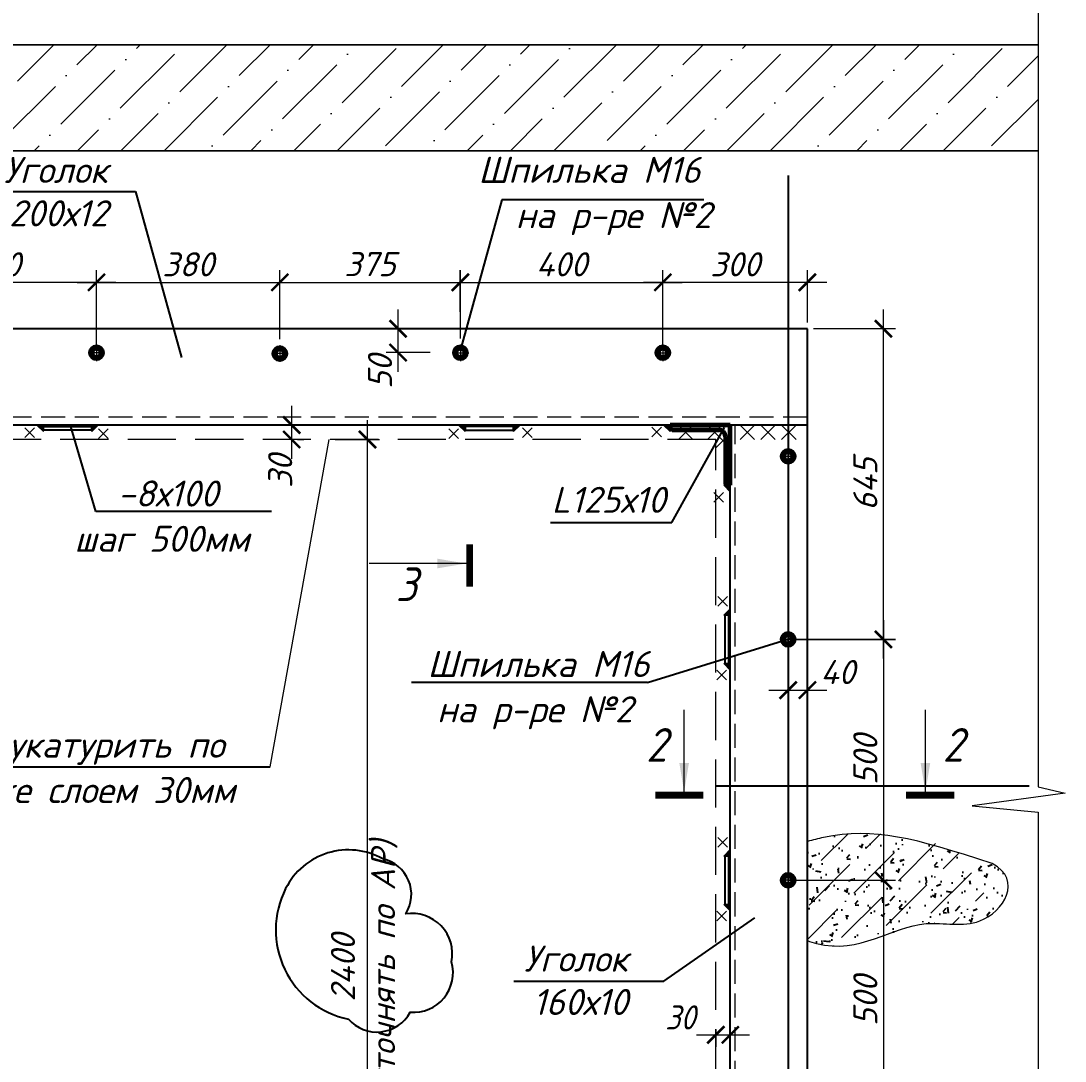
# Model space of a CAD drawing. Header units: millimetres. Extents: x 749182 to 2267578, y 70462 to 311449.
# Drawn here: x 2181195 to 2183362, y 171177 to 173337 of the extents above; entities that cross this region are included whole.
import ezdxf

# ---------------------------------------------------------------- set-up
doc = ezdxf.new("R2010")
doc.units = ezdxf.units.MM
doc.linetypes.add('ГОСТ 2.303 4', pattern=[7, 5, -2, 0])
doc.linetypes.add('осеваяX2', pattern=[4, 2.5, -0.5, 0.5, -0.5])
doc.layers.get('Defpoints').update_dxf_attribs({"color": 255})
for name, color, linetype, lineweight in [('1Стены', 252, 'Continuous', 25), ('монолит', 176, 'Continuous', 50), ('Оси', 165, 'осеваяX2', 13), ('Размер', 7, 'Continuous', 13), ('сварка', 156, 'Continuous', 9), ('штрих', 8, 'Continuous', 5), ('штриховка кирпич', 42, 'Continuous', 5)]:
    doc.layers.add(name, color=color, linetype=linetype, lineweight=lineweight)
doc.layers.add('CS_UNPLOTTED', color=254, linetype='Continuous', plot=False)
for name, color, linetype in [('металл', 124, 'Continuous'), ('Текст', 7, 'Continuous'), ('Штриховка', 252, 'Continuous')]:
    doc.layers.add(name, color=color, linetype=linetype)
doc.styles.add('GOST 2.304_new', font='isocpeur.ttf', dxfattribs={"width": 0.9, "oblique": 15})
doc.styles.add('М2', font='isocpeui.ttf')
doc.dimstyles.new('SPDS', dxfattribs={"dimscale": 25, "dimtxt": 2.5, "dimasz": 1.77, "dimexe": 1.25, "dimexo": 0.625, "dimtad": 1, "dimdec": 0, "dimrnd": 0.001, "dimtxsty": 'GOST 2.304_new', "dimblk": 'ARCHTICK', "dimcen": 2.5, "dimdle": 2, "dimclrt": 256, "dimazin": 2, "dimtfac": 0.75, "dimtdec": 0, "dimtmove": 1, "dimatfit": 3, "dimfxl": 0, "dimtolj": 1, "dimlwd": 9, "dimlwe": 9, "dimarcsym": 0})
doc.dimstyles.new('SPDS 1_20', dxfattribs={"dimscale": 20, "dimtxt": 2.5, "dimasz": 1.77, "dimexe": 1.25, "dimexo": 0.625, "dimtad": 1, "dimdec": 0, "dimrnd": 0.001, "dimtxsty": 'М2', "dimblk": 'ARCHTICK', "dimcen": 2.5, "dimdle": 2, "dimclrt": 256, "dimadec": 0, "dimazin": 2, "dimtfac": 0.75, "dimtdec": 0, "dimtmove": 1, "dimatfit": 3, "dimfxl": 0, "dimtolj": 1, "dimlwd": 9, "dimlwe": 9, "dimarcsym": 0})

# ---------------------------------------------------------------- blocks, each defined once
blk = doc.blocks.new('_ArchTick')
at = {"color": 0, "linetype": 'ByBlock', "const_width": 0.15}
blk.add_lwpolyline([(-0.5, -0.5), (0.5, 0.5)], dxfattribs=at)
blk = doc.blocks.new('*D1282')
at = {"layer": 'Defpoints', "color": 0, "lineweight": 20, "ltscale": 20, "transparency": 16777216}
for p in [(2182636.9, 171255.4), (2182666.9, 171255.4), (2182666.9, 171231.8)]:
    blk.add_point(p, dxfattribs=at)
at = {"layer": 'Размер', "color": 0, "lineweight": 9, "ltscale": 20, "transparency": 16777216}
for p, q in [((2182636.9, 171242.9), (2182636.9, 171206.8)), ((2182666.9, 171242.9), (2182666.9, 171206.8)), ((2182596.9, 171231.8), (2182706.9, 171231.8))]:
    blk.add_line(p, q, dxfattribs=at)
at = {"layer": 'Размер', "color": 0, "lineweight": 9, "ltscale": 20, "transparency": 16777216, "xscale": 35.4, "yscale": 35.4, "zscale": 35.4, "rotation": 180}
blk.add_blockref('_ArchTick', (2182636.9, 171231.8), dxfattribs=at)
at = {"layer": 'Размер', "color": 0, "lineweight": 9, "ltscale": 20, "transparency": 16777216, "xscale": 35.4, "yscale": 35.4, "zscale": 35.4}
blk.add_blockref('_ArchTick', (2182666.9, 171231.8), dxfattribs=at)
at = {"layer": 'Размер', "ltscale": 20, "transparency": 16777216, "insert": (2182563.1, 171268), "char_height": 50, "attachment_point": 5, "style": 'GOST 2.304_new'}
blk.add_mtext('\\A1;30', dxfattribs=at)
blk = doc.blocks.new('м16')
at = {"layer": 'металл', "lineweight": 30, "ltscale": 20}
for p, q in [((-11, 6.4), (0, 12.7)), ((-11, -6.4), (-11, 6.4)), ((0, 12.7), (11, 6.4)), ((11, 6.4), (11, -6.4)), ((0, -12.7), (-11, -6.4)), ((11, -6.4), (0, -12.7))]:
    blk.add_line(p, q, dxfattribs=at)
blk.add_circle((0, 0), 15, dxfattribs=at)
for radius, start, end in [(10.4, 0, 180), (10.4, 180, 0), (6.92, 0, 180), (6.92, 180, 0)]:
    blk.add_arc((0, 0), radius, start, end, dxfattribs=at)
at = {"layer": 'металл', "linetype": 'Continuous', "lineweight": 25, "ltscale": 20}
blk.add_arc((0, 0), 8, 255, 165, dxfattribs=at)
at = {"layer": 'Оси', "ltscale": 20}
for p, q in [((17, 0), (-17.3, 0)), ((0, 17.3), (0, -17.3))]:
    blk.add_line(p, q, dxfattribs=at)
blk = doc.blocks.new('свар')
at = {"layer": 'сварка', "color": 0, "linetype": 'Continuous', "ltscale": 10}
for p, q in [((10, 10), (-10, -10)), ((-10, 10), (10, -10))]:
    blk.add_line(p, q, dxfattribs=at)
blk = doc.blocks.new('*D1290')
at = {"color": 0, "lineweight": 9, "ltscale": 20, "transparency": 16777216}
for p, q in [((2182984.6, 172092.8), (2182984.6, 171512.8)), ((2182789.4, 172052.8), (2183009.6, 172052.8)), ((2182789.4, 171552.8), (2183009.6, 171552.8))]:
    blk.add_line(p, q, dxfattribs=at)
at = {"layer": 'Defpoints', "color": 0, "lineweight": 20, "ltscale": 20, "transparency": 16777216}
for p in [(2182776.9, 172052.8), (2182776.9, 171552.8), (2182984.6, 171552.8)]:
    blk.add_point(p, dxfattribs=at)
at = {"color": 0, "lineweight": 9, "ltscale": 20, "transparency": 16777216, "xscale": 35.4, "yscale": 35.4, "zscale": 35.4}
for p, rotation in [((2182984.6, 172052.8), 90), ((2182984.6, 171552.8), 270)]:
    blk.add_blockref('_ArchTick', p, dxfattribs=dict(at, rotation=rotation))
at = {"ltscale": 20, "transparency": 16777216, "insert": (2182947.1, 171802.8), "char_height": 50, "attachment_point": 5, "rotation": 90, "style": 'М2'}
blk.add_mtext('\\A1;500', dxfattribs=at)
blk = doc.blocks.new('*D1291')
at = {"color": 0, "lineweight": 9, "ltscale": 20, "transparency": 16777216}
for p, q in [((2182984.6, 171592.8), (2182984.6, 171012.8)), ((2182789.4, 171552.8), (2183009.6, 171552.8)), ((2182789.4, 171052.8), (2183009.6, 171052.8))]:
    blk.add_line(p, q, dxfattribs=at)
at = {"layer": 'Defpoints', "color": 0, "lineweight": 20, "ltscale": 20, "transparency": 16777216}
for p in [(2182776.9, 171552.8), (2182776.9, 171052.8), (2182984.6, 171052.8)]:
    blk.add_point(p, dxfattribs=at)
at = {"color": 0, "lineweight": 9, "ltscale": 20, "transparency": 16777216, "xscale": 35.4, "yscale": 35.4, "zscale": 35.4}
for p, rotation in [((2182984.6, 171552.8), 90), ((2182984.6, 171052.8), 270)]:
    blk.add_blockref('_ArchTick', p, dxfattribs=dict(at, rotation=rotation))
at = {"ltscale": 20, "transparency": 16777216, "insert": (2182947.1, 171302.8), "char_height": 50, "attachment_point": 5, "rotation": 90, "style": 'М2'}
blk.add_mtext('\\A1;500', dxfattribs=at)
blk = doc.blocks.new('*D1293')
at = {"layer": 'Defpoints', "color": 0, "lineweight": 20, "ltscale": 20, "transparency": 16777216}
for p in [(2182786.9, 172035.8), (2182826.9, 172038), (2182826.9, 171947.5)]:
    blk.add_point(p, dxfattribs=at)
at = {"layer": 'Размер', "color": 0, "lineweight": 9, "ltscale": 20, "transparency": 16777216}
for p, q in [((2182786.9, 172023.3), (2182786.9, 171922.5)), ((2182826.9, 172025.5), (2182826.9, 171922.5)), ((2182746.9, 171947.5), (2182866.9, 171947.5))]:
    blk.add_line(p, q, dxfattribs=at)
at = {"layer": 'Размер', "color": 0, "lineweight": 9, "ltscale": 20, "transparency": 16777216, "xscale": 35.4, "yscale": 35.4, "zscale": 35.4, "rotation": 180}
blk.add_blockref('_ArchTick', (2182786.9, 171947.5), dxfattribs=at)
at = {"layer": 'Размер', "color": 0, "lineweight": 9, "ltscale": 20, "transparency": 16777216, "xscale": 35.4, "yscale": 35.4, "zscale": 35.4}
blk.add_blockref('_ArchTick', (2182826.9, 171947.5), dxfattribs=at)
at = {"layer": 'Размер', "ltscale": 20, "transparency": 16777216, "insert": (2182889.8, 171985), "char_height": 50, "attachment_point": 5, "style": 'М2'}
blk.add_mtext('\\A1;40', dxfattribs=at)
blk = doc.blocks.new('*D1297')
at = {"color": 0, "lineweight": 9, "ltscale": 20, "transparency": 16777216}
for p, q in [((2182526.9, 172660.3), (2182526.9, 172818.9)), ((2182826.9, 172710.3), (2182826.9, 172818.9)), ((2182866.9, 172793.9), (2182486.9, 172793.9))]:
    blk.add_line(p, q, dxfattribs=at)
at = {"layer": 'Defpoints', "color": 0, "lineweight": 20, "ltscale": 20, "transparency": 16777216}
for p in [(2182526.9, 172793.9), (2182826.9, 172697.8), (2182526.9, 172647.8)]:
    blk.add_point(p, dxfattribs=at)
at = {"color": 0, "lineweight": 9, "ltscale": 20, "transparency": 16777216, "xscale": 35.4, "yscale": 35.4, "zscale": 35.4, "rotation": 180}
blk.add_blockref('_ArchTick', (2182526.9, 172793.9), dxfattribs=at)
at = {"color": 0, "lineweight": 9, "ltscale": 20, "transparency": 16777216, "xscale": 35.4, "yscale": 35.4, "zscale": 35.4}
blk.add_blockref('_ArchTick', (2182826.9, 172793.9), dxfattribs=at)
at = {"ltscale": 20, "transparency": 16777216, "insert": (2182676.9, 172831.4), "char_height": 50, "attachment_point": 5, "style": 'М2'}
blk.add_mtext('\\A1;300', dxfattribs=at)
blk = doc.blocks.new('*D1298')
at = {"color": 0, "lineweight": 9, "ltscale": 20, "transparency": 16777216}
for p, q in [((2182106.9, 172677.5), (2182106.9, 172818.9)), ((2182526.9, 172688.2), (2182526.9, 172818.9)), ((2182066.9, 172793.9), (2182566.9, 172793.9))]:
    blk.add_line(p, q, dxfattribs=at)
at = {"layer": 'Defpoints', "color": 0, "lineweight": 20, "ltscale": 20, "transparency": 16777216}
for p in [(2182526.9, 172793.9), (2182526.9, 172675.7), (2182106.9, 172665)]:
    blk.add_point(p, dxfattribs=at)
at = {"color": 0, "lineweight": 9, "ltscale": 20, "transparency": 16777216, "xscale": 35.4, "yscale": 35.4, "zscale": 35.4, "rotation": 180}
blk.add_blockref('_ArchTick', (2182106.9, 172793.9), dxfattribs=at)
at = {"color": 0, "lineweight": 9, "ltscale": 20, "transparency": 16777216, "xscale": 35.4, "yscale": 35.4, "zscale": 35.4}
blk.add_blockref('_ArchTick', (2182526.9, 172793.9), dxfattribs=at)
at = {"ltscale": 20, "transparency": 16777216, "insert": (2182316.9, 172831.4), "char_height": 50, "attachment_point": 5, "style": 'М2'}
blk.add_mtext('\\A1;400', dxfattribs=at)
blk = doc.blocks.new('*D1301')
at = {"color": 0, "lineweight": 9, "ltscale": 20, "transparency": 16777216}
for p, q in [((2182984.6, 172012.9), (2182984.6, 172737.8)), ((2182839.4, 172697.8), (2183009.6, 172697.8)), ((2182799.4, 172052.9), (2183009.6, 172052.9))]:
    blk.add_line(p, q, dxfattribs=at)
at = {"layer": 'Defpoints', "color": 0, "lineweight": 20, "ltscale": 20, "transparency": 16777216}
for p in [(2182826.9, 172697.8), (2182984.6, 172697.8), (2182786.9, 172052.9)]:
    blk.add_point(p, dxfattribs=at)
at = {"color": 0, "lineweight": 9, "ltscale": 20, "transparency": 16777216, "xscale": 35.4, "yscale": 35.4, "zscale": 35.4}
for p, rotation in [((2182984.6, 172697.8), 90), ((2182984.6, 172052.9), 270)]:
    blk.add_blockref('_ArchTick', p, dxfattribs=dict(at, rotation=rotation))
at = {"ltscale": 20, "transparency": 16777216, "insert": (2182947.1, 172375.3), "char_height": 50, "attachment_point": 5, "rotation": 90, "style": 'М2'}
blk.add_mtext('\\A1;645', dxfattribs=at)
blk = doc.blocks.new('*D1302')
at = {"color": 0, "lineweight": 9, "ltscale": 20, "transparency": 16777216}
for p, q in [((2180932, 172667.2), (2180932, 172818.9)), ((2181351.9, 172660.3), (2181351.9, 172818.9)), ((2181391.9, 172793.9), (2180892, 172793.9))]:
    blk.add_line(p, q, dxfattribs=at)
at = {"layer": 'Defpoints', "color": 0, "lineweight": 20, "ltscale": 20, "transparency": 16777216}
for p in [(2180932, 172793.9), (2180932, 172654.7), (2181351.9, 172647.8)]:
    blk.add_point(p, dxfattribs=at)
at = {"color": 0, "lineweight": 9, "ltscale": 20, "transparency": 16777216, "xscale": 35.4, "yscale": 35.4, "zscale": 35.4, "rotation": 180}
blk.add_blockref('_ArchTick', (2180932, 172793.9), dxfattribs=at)
at = {"color": 0, "lineweight": 9, "ltscale": 20, "transparency": 16777216, "xscale": 35.4, "yscale": 35.4, "zscale": 35.4}
blk.add_blockref('_ArchTick', (2181351.9, 172793.9), dxfattribs=at)
at = {"ltscale": 20, "transparency": 16777216, "insert": (2181141.9, 172831.4), "char_height": 50, "attachment_point": 5, "style": 'М2'}
blk.add_mtext('\\A1;400', dxfattribs=at)
blk = doc.blocks.new('*D1300')
at = {"layer": 'Defpoints', "color": 0, "lineweight": 20, "ltscale": 20, "transparency": 16777216}
for p in [(2181834.6, 172467.8), (2181914.2, 172467.8), (2181645.3, 170067.8)]:
    blk.add_point(p, dxfattribs=at)
at = {"layer": 'Размер', "color": 0, "lineweight": 9, "ltscale": 20, "transparency": 16777216}
for p, q in [((2181914.2, 170027.8), (2181914.2, 172507.8)), ((2181847.1, 172467.8), (2181939.2, 172467.8)), ((2181657.8, 170067.8), (2181939.2, 170067.8))]:
    blk.add_line(p, q, dxfattribs=at)
at = {"layer": 'Размер', "color": 0, "lineweight": 9, "ltscale": 20, "transparency": 16777216, "xscale": 35.4, "yscale": 35.4, "zscale": 35.4}
for p, rotation in [((2181914.2, 172467.8), 90), ((2181914.2, 170067.8), 270)]:
    blk.add_blockref('_ArchTick', p, dxfattribs=dict(at, rotation=rotation))
at = {"layer": 'Размер', "ltscale": 20, "transparency": 16777216, "insert": (2181911.8, 171371.4), "char_height": 50, "width": 670.583, "attachment_point": 5, "rotation": 90, "style": 'М2'}
blk.add_mtext('\\A1;{\\C6;2400\\C1; }\\P(уточнять по АР)', dxfattribs=at)
blk = doc.blocks.new('*D1310')
at = {"layer": 'Defpoints', "color": 0, "lineweight": 20, "ltscale": 100, "transparency": 16777216}
for p in [(2181732.3, 172793.9), (2181351.9, 172746.2), (2181732.3, 172663.4)]:
    blk.add_point(p, dxfattribs=at)
at = {"layer": 'Размер', "color": 0, "lineweight": 9, "ltscale": 100, "transparency": 16777216}
for p, q in [((2181351.9, 172758.7), (2181351.9, 172818.9)), ((2181732.3, 172675.9), (2181732.3, 172818.9)), ((2181311.9, 172793.9), (2181772.3, 172793.9))]:
    blk.add_line(p, q, dxfattribs=at)
at = {"layer": 'Размер', "color": 0, "lineweight": 9, "ltscale": 100, "transparency": 16777216, "xscale": 35.4, "yscale": 35.4, "zscale": 35.4, "rotation": 180}
blk.add_blockref('_ArchTick', (2181351.9, 172793.9), dxfattribs=at)
at = {"layer": 'Размер', "color": 0, "lineweight": 9, "ltscale": 100, "transparency": 16777216, "xscale": 35.4, "yscale": 35.4, "zscale": 35.4}
blk.add_blockref('_ArchTick', (2181732.3, 172793.9), dxfattribs=at)
at = {"layer": 'Размер', "ltscale": 100, "transparency": 16777216, "insert": (2181542.1, 172831.4), "char_height": 50, "attachment_point": 5, "style": 'М2'}
blk.add_mtext('\\A1;380', dxfattribs=at)
blk = doc.blocks.new('*D1311')
at = {"layer": 'Defpoints', "color": 0, "lineweight": 20, "ltscale": 100, "transparency": 16777216}
for p in [(2182106.7, 172793.9), (2182106.7, 172720.4), (2181732.3, 172663.4)]:
    blk.add_point(p, dxfattribs=at)
at = {"layer": 'Размер', "color": 0, "lineweight": 9, "ltscale": 100, "transparency": 16777216}
for p, q in [((2181732.3, 172675.9), (2181732.3, 172818.9)), ((2182106.7, 172732.9), (2182106.7, 172818.9)), ((2181692.3, 172793.9), (2182146.7, 172793.9))]:
    blk.add_line(p, q, dxfattribs=at)
at = {"layer": 'Размер', "color": 0, "lineweight": 9, "ltscale": 100, "transparency": 16777216, "xscale": 35.4, "yscale": 35.4, "zscale": 35.4, "rotation": 180}
blk.add_blockref('_ArchTick', (2181732.3, 172793.9), dxfattribs=at)
at = {"layer": 'Размер', "color": 0, "lineweight": 9, "ltscale": 100, "transparency": 16777216, "xscale": 35.4, "yscale": 35.4, "zscale": 35.4}
blk.add_blockref('_ArchTick', (2182106.7, 172793.9), dxfattribs=at)
at = {"layer": 'Размер', "ltscale": 100, "transparency": 16777216, "insert": (2181919.5, 172831.7), "char_height": 50, "attachment_point": 5, "style": 'М2'}
blk.add_mtext('\\A1;375', dxfattribs=at)
blk = doc.blocks.new('*D1344')
at = {"layer": 'Defpoints', "color": 0, "lineweight": 20, "ltscale": 100, "transparency": 16777216}
for p in [(2181756.7, 172497.8), (2181756.8, 172467.8), (2181756.8, 172467.8)]:
    blk.add_point(p, dxfattribs=at)
at = {"layer": 'Размер', "color": 0, "lineweight": 9, "ltscale": 100, "transparency": 16777216}
for p, q in [((2181756.8, 172537.8), (2181756.8, 172427.8)), ((2181769.2, 172497.8), (2181781.8, 172497.8)), ((2181769.3, 172467.8), (2181781.8, 172467.8))]:
    blk.add_line(p, q, dxfattribs=at)
at = {"layer": 'Размер', "color": 0, "lineweight": 9, "ltscale": 100, "transparency": 16777216, "xscale": 35.4, "yscale": 35.4, "zscale": 35.4}
for p, rotation in [((2181756.8, 172497.8), 90), ((2181756.8, 172467.8), 270)]:
    blk.add_blockref('_ArchTick', p, dxfattribs=dict(at, rotation=rotation))
at = {"layer": 'Размер', "ltscale": 100, "transparency": 16777216, "insert": (2181733.1, 172401.9), "char_height": 50, "attachment_point": 5, "rotation": 90, "style": 'М2'}
blk.add_mtext('\\A1;30', dxfattribs=at)
blk = doc.blocks.new('*D1150')
at = {"layer": 'Defpoints', "color": 0, "lineweight": 20, "ltscale": 100, "transparency": 16777216}
for p in [(2181977.7, 172697.8), (2182056.8, 172697.8), (2182056.8, 172648.1)]:
    blk.add_point(p, dxfattribs=at)
at = {"layer": 'Размер', "color": 0, "lineweight": 9, "ltscale": 100, "transparency": 16777216}
for p, q in [((2181977.7, 172608.1), (2181977.7, 172737.8)), ((2182044.3, 172697.8), (2181952.7, 172697.8)), ((2182044.3, 172648.1), (2181952.7, 172648.1))]:
    blk.add_line(p, q, dxfattribs=at)
at = {"layer": 'Размер', "color": 0, "lineweight": 9, "ltscale": 100, "transparency": 16777216, "xscale": 35.4, "yscale": 35.4, "zscale": 35.4}
for p, rotation in [((2181977.7, 172697.8), 90), ((2181977.7, 172648.1), 270)]:
    blk.add_blockref('_ArchTick', p, dxfattribs=dict(at, rotation=rotation))
at = {"layer": 'Размер', "ltscale": 100, "transparency": 16777216, "insert": (2181940.2, 172608.1), "char_height": 50, "attachment_point": 5, "rotation": 90, "style": 'М2'}
blk.add_mtext('\\A1;50', dxfattribs=at)

msp = doc.modelspace()

# ---------------------------------------------------------------- hatches: boundary and pattern name
at = {"layer": 'сварка', "linetype": 'Continuous', "ltscale": 5}
for points in [[(2181241.7821, 172497.7627), (2181228.1387, 172497.7627), (2181241.7821, 172484.1193)], [(2181341.9777, 172497.7627), (2181355.6212, 172497.7627), (2181341.9777, 172484.1193)], [(2182116.792, 172497.7627), (2182103.1485, 172497.7627), (2182116.792, 172484.1193)], [(2182216.9876, 172497.7627), (2182230.631, 172497.7627), (2182216.9876, 172484.1193)], [(2182541.8898, 172497.7627), (2182541.8898, 172484.1193), (2182528.2463, 172497.7627)], [(2182666.8898, 172372.7627), (2182653.2463, 172372.7627), (2182666.8898, 172359.1193)], [(2182666.8898, 172102.8605), (2182666.8898, 172116.504), (2182653.2463, 172102.8605)], [(2182666.8898, 172002.6649), (2182666.8898, 171989.0215), (2182653.2463, 172002.6649)], [(2182666.8898, 171602.8605), (2182666.8898, 171616.504), (2182653.2463, 171602.8605)], [(2182666.8898, 171502.6649), (2182666.8898, 171489.0215), (2182653.2463, 171502.6649)]]:
    msp.add_hatch(color=0, dxfattribs=at).paths.add_polyline_path(points, flags=0)
at = {"layer": 'штрих', "ltscale": 15}
h = msp.add_hatch(dxfattribs=at)
h.set_pattern_fill('ANSI36', color=256, scale=20)
h.set_pattern_definition([(45, (-39664661.56, -1362333.524), (33.67596045, 123.47852166), [158.75, -31.75, 0, -31.75])])
h.paths.add_polyline_path([(2177556.9899, 173287.7627), (2177556.9899, 173067.7627), (2183305.3158, 173067.7627), (2183305.3158, 173287.7627)])
at = {"layer": 'Штриховка', "ltscale": 100}
h = msp.add_hatch(dxfattribs=at)
h.set_pattern_fill('AR-CONC', scale=0.5)
h.set_pattern_definition([(50, (-39639973.89, -1346445.185), (91.0923345, -7.96954277), [9.525, -104.775]), (355, (-39639973.89, -1346445.185), (-17.62171071, 95.52842262), [7.62, -83.82029209]), (100.4514447, (-39639966.3, -1346445.85), (73.47062355, 87.55887596), [8.0950044, -89.0451223]), (46.1842, (-39639973.89, -1346419.78), (135.53952045, -21.02116397), [14.2875, -157.1625]), (96.6355576, (-39639962.59, -1346421.54), (118.70206703, 123.7130623), [12.14251157, -133.5678041]), (351.18415117, (-39639973.89, -1346419.78), (118.70206703, 123.7130623), [11.42998353, -125.72986596]), (21, (-39639961.19, -1346426.135), (75.80719563, -51.1325991), [9.525, -104.775]), (326, (-39639961.19, -1346426.135), (30.90101417, 92.09398306), [7.62, -83.82]), (71.451445, (-39639954.87, -1346430.4), (106.70820964, 40.96138444), [8.0950044, -89.0449688]), (37.5, (-39639973.888, -1346445.185), (1.544301625, 42.277519437), [0, -82.804, 0, -85.09, 0, -84.1375]), (7.5, (-39639973.89, -1346445.185), (33.409831255, 50.09028741), [0, -48.514, 0, -80.899, 0, -32.0675]), (327.5, (-39640002.21, -1346445.185), (67.795297583, -2.864371996), [0, -31.75, 0, -99.06, 0, -131.445]), (317.5, (-39640014.91, -1346445.185), (74.06459069, 12.71324552), [0, -41.275, 0, -65.786, 0, -93.345])])
edge = h.paths.add_edge_path()
edge.add_spline(control_points=[(2183210.3176, 171587.5225), (2183048.0283, 171640.9343), (2182957.1526, 171665.1314), (2182838.0659, 171636.3989), (2182826.8898, 171633.2411)], knot_values=[0, 0, 0, 0, 270.921855007, 299.190779204, 299.190779204, 299.190779204, 299.190779204], degree=3, periodic=0)
edge.add_line((2182826.8898, 171633.2411), (2182826.8898, 171427.5881))
edge.add_spline(control_points=[(2182826.8898, 171427.5881), (2182833.1364, 171425.3034), (2182932.181, 171394.0232), (2183032.5699, 171486.8871), (2183203.8271, 171439.7583), (2183275.2488, 171553.0626), (2183210.3176, 171587.5225)], knot_values=[624.98540237, 624.98540237, 624.98540237, 624.98540237, 642.494053429, 904.540462392, 1036.865891624, 1221.227201709, 1221.227201709, 1221.227201709, 1221.227201709], degree=3, periodic=0)
at = {"layer": 'штриховка кирпич', "ltscale": 20}
h = msp.add_hatch(dxfattribs=at)
h.set_pattern_fill('ANSI36', color=0, scale=15)
h.set_pattern_definition([(45, (1405058.87, 523423.17), (25.2569703, 92.6088912), [119.0625, -23.8125, 0, -23.8125])])
edge = h.paths.add_edge_path()
edge.add_spline(control_points=[(2182826.8898, 171633.2411), (2182838.0659, 171636.3989), (2182957.1526, 171665.1314), (2183048.0283, 171640.9343), (2183130.3176, 171619.0235)], knot_values=[0, 0, 0, 0, 28.268924197, 299.190779204, 299.190779204, 299.190779204, 299.190779204], degree=3, periodic=0)
edge.add_spline(control_points=[(2183130.3176, 171619.0235), (2183195.2488, 171553.0626), (2183227.867, 171439.7583), (2183032.5699, 171486.8871), (2182932.181, 171394.0232), (2182833.1364, 171425.3034), (2182826.8898, 171427.5881)], knot_values=[624.98540237, 624.98540237, 624.98540237, 624.98540237, 809.346712456, 941.672141688, 1203.71855065, 1221.227201709, 1221.227201709, 1221.227201709, 1221.227201709], degree=3, periodic=0)
edge.add_line((2182826.8898, 171427.5881), (2182826.8898, 171633.2411))

# ---------------------------------------------------------------- linework, layer by layer
at = {"ltscale": 100}
for p, q in [((2181432.6115, 172982.2743), (2181528.5048, 172637.7505)), ((2182192.7186, 172965.3762), (2182106.8898, 172654.6807)), ((2182611.8087, 172965.3762), (2182192.7186, 172965.3762)), ((2181350.3135, 172318.1129), (2181298.6675, 172494.7537)), ((2182545.7506, 172295.3514), (2182655.0746, 172492.7805)), ((2181714.885, 172318.1129), (2181350.3135, 172318.1129)), ((2182293.5608, 172295.3514), (2182545.7506, 172295.3514)), ((2182495.3132, 171963.3539), (2182793.2959, 172055.3742)), ((2182495.3132, 171963.3539), (2182005.6509, 171963.3539)), ((2181077.1565, 171788.3796), (2181712.4984, 171788.3796))]:
    msp.add_line(p, q, dxfattribs=at)
at = {"ltscale": 20}
msp.add_line((2182528.897, 171343.1423), (2182717.9409, 171474.4373), dxfattribs=at)
at = {"color": 0, "ltscale": 20}
for points in [[(2181042.2207, 172982.2743), (2181432.6115, 172982.2743)], [(2182217.6135, 171343.1423), (2182528.897, 171343.1423)]]:
    msp.add_lwpolyline(points, dxfattribs=at)
at = {"layer": '1Стены', "color": 0, "linetype": 'ГОСТ 2.303 4', "lineweight": 13, "ltscale": 10}
for p, q in [((2182826.8898, 172513.7627), (2180631.8799, 172513.7627)), ((2182676.8898, 170007.7627), (2182676.8898, 172497.7627))]:
    msp.add_line(p, q, dxfattribs=at)
at = {"layer": '1Стены', "color": 0, "linetype": 'ГОСТ 2.303 4', "lineweight": 13, "ltscale": 20}
for p, q in [((2182636.8898, 172467.7627), (2180821.8799, 172467.7627)), ((2182636.8898, 170023.7627), (2182636.8898, 172467.7627))]:
    msp.add_line(p, q, dxfattribs=at)
at = {"layer": 'CS_UNPLOTTED', "ltscale": 20}
msp.add_line((2182786.8898, 173015.9017), (2182786.8898, 170091.0263), dxfattribs=at)
at = {"layer": 'CS_UNPLOTTED', "ltscale": 100}
msp.add_line((2183286.9432, 171747.7627), (2182636.8898, 171747.7627), dxfattribs=at)
at = {"layer": 'CS_UNPLOTTED', "color": 5, "ltscale": 100}
msp.add_lwpolyline([(2181744.4448, 171535.4256, 0.49461464), (2181874.6315, 171264.5063, 0.52056705), (2182003.033, 171278.761, 0.52056705), (2182088.6299, 171383.3262, 0.52056705), (2181993.5195, 171483.1399, 0.52056705), (2181945.9643, 171597.2145, 0.427500401), (2181744.4448, 171535.4256)], format="xyb", dxfattribs=at)
at = {"layer": 'металл', "color": 0, "ltscale": 20}
for p, q in [((2182826.8898, 172697.7627), (2180631.8799, 172697.7627)), ((2182826.8898, 170007.7627), (2182826.8898, 172697.7627)), ((2182826.8898, 172497.7627), (2180631.8799, 172497.7627)), ((2182666.8898, 170007.7627), (2182666.8898, 172497.7627))]:
    msp.add_line(p, q, dxfattribs=at)
at = {"layer": 'металл', "color": 0, "linetype": 'Continuous', "lineweight": 60, "ltscale": 20}
for p, q in [((2182541.8898, 172497.7627), (2182541.8898, 172492.3627)), ((2182666.8898, 172497.7627), (2182541.8898, 172497.7627)), ((2182666.8898, 172372.7627), (2182666.8898, 172497.7627)), ((2182546.4898, 172487.7627), (2182642.8898, 172487.7627)), ((2182656.8898, 172473.7627), (2182656.8898, 172377.3627)), ((2182661.4898, 172372.7627), (2182666.8898, 172372.7627))]:
    msp.add_line(p, q, dxfattribs=at)
at = {"layer": 'металл', "color": 0, "ltscale": 20}
for points in [[(2181341.8799, 172494.7537), (2181341.8799, 172486.7537), (2181241.8799, 172486.7537), (2181241.8799, 172494.7537)], [(2182116.8898, 172494.7537), (2182116.8898, 172486.7537), (2182216.8898, 172486.7537), (2182216.8898, 172494.7537)], [(2182663.8807, 172102.7627), (2182655.8807, 172102.7627), (2182655.8807, 172002.7627), (2182663.8807, 172002.7627)], [(2182663.8807, 171602.7627), (2182655.8807, 171602.7627), (2182655.8807, 171502.7627), (2182663.8807, 171502.7627)]]:
    msp.add_lwpolyline(points, close=True, dxfattribs=at)
at = {"layer": 'металл', "color": 0, "linetype": 'Continuous', "lineweight": 60, "ltscale": 20}
for centre, radius, start, end in [((2182546.4898, 172492.3627), 4.6, 180, 270), ((2182642.8898, 172473.7627), 14, 0, 90), ((2182661.4898, 172377.3627), 4.6, 180, 270)]:
    msp.add_arc(centre, radius, start, end, dxfattribs=at)
at = {"layer": 'монолит', "color": 0, "lineweight": 25, "ltscale": 100}
for p, q in [((2177556.9899, 173285.7576), (2183305.3158, 173287.7627)), ((2177556.9899, 173065.7576), (2183305.3158, 173067.7627))]:
    msp.add_line(p, q, dxfattribs=at)
at = {"layer": 'Размер', "ltscale": 100}
msp.add_line((2181712.4984, 171788.3796), (2181834.5793, 172467.7627), dxfattribs=at)
at = {"layer": 'Размер', "linetype": 'Continuous', "ltscale": 20}
for p, q in [((2182119.0651, 172210.2546), (2181917.829, 172210.2546)), ((2182571.1792, 171736.378), (2182571.1792, 171906.378)), ((2183071.711, 171736.378), (2183071.711, 171906.378))]:
    msp.add_line(p, q, dxfattribs=at)
at = {"layer": 'Размер', "color": 0, "linetype": 'Continuous', "ltscale": 20, "const_width": 14}
for points in [[(2182126.0651, 172162.2546), (2182126.0651, 172250.2546)], [(2182511.1792, 171729.378), (2182611.1792, 171729.378)], [(2183131.711, 171729.378), (2183031.711, 171729.378)]]:
    msp.add_lwpolyline(points, dxfattribs=at)
at = {"layer": 'Размер', "linetype": 'Continuous', "ltscale": 20}
for points in [[(2182119.0651, 172210.2546), (2182058.975, 172220.3102), (2182058.975, 172200.199)], [(2182571.1792, 171736.378), (2182581.2348, 171796.468), (2182561.1236, 171796.468)], [(2183071.711, 171736.378), (2183081.7666, 171796.468), (2183061.6554, 171796.468)]]:
    msp.add_solid(points, dxfattribs=at)
at = {"layer": 'сварка', "color": 0, "linetype": 'Continuous', "ltscale": 5}
for p, q in [((2181241.7821, 172497.7627), (2181228.1387, 172497.7627)), ((2181228.1387, 172497.7627), (2181241.7821, 172484.1193)), ((2181241.7821, 172484.1193), (2181241.7821, 172497.7627)), ((2181341.9777, 172497.7627), (2181355.6212, 172497.7627)), ((2181355.6212, 172497.7627), (2181341.9777, 172484.1193)), ((2181341.9777, 172484.1193), (2181341.9777, 172497.7627)), ((2182116.792, 172497.7627), (2182103.1485, 172497.7627)), ((2182103.1485, 172497.7627), (2182116.792, 172484.1193)), ((2182116.792, 172484.1193), (2182116.792, 172497.7627)), ((2182216.9876, 172497.7627), (2182230.631, 172497.7627)), ((2182230.631, 172497.7627), (2182216.9876, 172484.1193)), ((2182216.9876, 172484.1193), (2182216.9876, 172497.7627)), ((2182541.8898, 172484.1193), (2182528.2463, 172497.7627)), ((2182528.2463, 172497.7627), (2182541.8898, 172497.7627)), ((2182541.8898, 172497.7627), (2182541.8898, 172484.1193)), ((2182666.8898, 172372.7627), (2182653.2463, 172372.7627)), ((2182653.2463, 172372.7627), (2182666.8898, 172359.1193)), ((2182666.8898, 172359.1193), (2182666.8898, 172372.7627)), ((2182666.8898, 172116.504), (2182653.2463, 172102.8605)), ((2182666.8898, 172102.8605), (2182666.8898, 172116.504)), ((2182653.2463, 172102.8605), (2182666.8898, 172102.8605)), ((2182666.8898, 171989.0215), (2182653.2463, 172002.6649)), ((2182653.2463, 172002.6649), (2182666.8898, 172002.6649)), ((2182666.8898, 172002.6649), (2182666.8898, 171989.0215)), ((2182666.8898, 171616.504), (2182653.2463, 171602.8605)), ((2182666.8898, 171602.8605), (2182666.8898, 171616.504)), ((2182653.2463, 171602.8605), (2182666.8898, 171602.8605)), ((2182666.8898, 171489.0215), (2182653.2463, 171502.6649)), ((2182653.2463, 171502.6649), (2182666.8898, 171502.6649)), ((2182666.8898, 171502.6649), (2182666.8898, 171489.0215))]:
    msp.add_line(p, q, dxfattribs=at)
at = {"layer": 'сварка', "color": 0, "linetype": 'Continuous', "ltscale": 15}
for p, q in [((2182541.8898, 172497.7627), (2182666.8898, 172497.7627)), ((2182559.3898, 172497.7627), (2182589.3898, 172467.7627)), ((2182589.3898, 172497.7627), (2182559.3898, 172467.7627)), ((2182619.3898, 172497.7627), (2182649.3898, 172467.7627)), ((2182649.3898, 172497.7627), (2182619.3898, 172467.7627)), ((2182666.8898, 172372.7627), (2182666.8898, 172497.7627)), ((2182687.2007, 172497.7627), (2182717.2007, 172467.7627)), ((2182717.2007, 172497.7627), (2182687.2007, 172467.7627)), ((2182729.928, 172497.7627), (2182759.928, 172467.7627)), ((2182759.928, 172497.7627), (2182729.928, 172467.7627)), ((2182773.2388, 172497.7627), (2182803.2388, 172467.7627)), ((2182803.2388, 172497.7627), (2182773.2388, 172467.7627)), ((2182666.8898, 172450.2627), (2182636.8898, 172480.2627)), ((2182666.8898, 172480.2627), (2182636.8898, 172450.2627))]:
    msp.add_line(p, q, dxfattribs=at)
at = {"layer": 'штриховка кирпич', "color": 0, "linetype": 'Continuous', "ltscale": 15}
msp.add_lwpolyline([(2183305.3158, 173446.2836), (2183305.3158, 171746.5378), (2183361.5658, 171733.4128), (2183169.0658, 171707.1628), (2183305.3158, 171694.0378), (2183305.3158, 169739.6987)], dxfattribs=at)
at = {"layer": 'штриховка кирпич', "color": 0, "ltscale": 20}
for points, knots in [([(2183210.3176, 171587.5225), (2183048.0283, 171640.9343), (2182957.1526, 171665.1314), (2182838.0659, 171636.3989), (2182826.8898, 171633.2411)], [0, 0, 0, 0, 270.921855007, 299.190779204, 299.190779204, 299.190779204, 299.190779204]), ([(2182826.8898, 171427.5881), (2182833.1364, 171425.3034), (2182932.181, 171394.0232), (2183032.5699, 171486.8871), (2183203.8271, 171439.7583), (2183275.2488, 171553.0626), (2183210.3176, 171587.5225)], [624.98540237, 624.98540237, 624.98540237, 624.98540237, 642.494053429, 904.540462392, 1036.865891624, 1221.227201709, 1221.227201709, 1221.227201709, 1221.227201709])]:
    msp.add_open_spline(points, degree=3, knots=knots, dxfattribs=at)

# ---------------------------------------------------------------- block references
at = {"layer": 'Размер'}
for p in [(2181351.8799, 172647.7627), (2181732.2983, 172646.1024)]:
    msp.add_blockref('м16', p, dxfattribs=at)
at = {"layer": 'Размер', "xscale": -1}
for p in [(2182106.8898, 172647.7627), (2182526.8898, 172647.7627)]:
    msp.add_blockref('м16', p, dxfattribs=at)
at = {"layer": 'Размер', "color": 0}
for p in [(2181213.1495, 172482.0074), (2181366.0236, 172480.0037)]:
    msp.add_blockref('свар', p, dxfattribs=at)
at = {"layer": 'Размер', "color": 0, "xscale": -1}
for p in [(2182092.7461, 172480.0037), (2182245.6202, 172482.0074), (2182513.8434, 172483.0336), (2182642.59, 172347.813)]:
    msp.add_blockref('свар', p, dxfattribs=at)
at = {"layer": 'Размер', "rotation": 270.0000000001111}
for p in [(2182786.8898, 172432.7525), (2182786.8898, 172052.7627), (2182786.8898, 172052.7627), (2182786.8898, 171552.7627)]:
    msp.add_blockref('м16', p, dxfattribs=at)
at = {"layer": 'Размер', "color": 0, "rotation": 270.0000000023722}
for p in [(2182651.1344, 172131.4931), (2182649.1308, 171978.6191), (2182651.1344, 171631.4931), (2182649.1308, 171478.6191)]:
    msp.add_blockref('свар', p, dxfattribs=at)

# ---------------------------------------------------------------- texts
at = {"color": 0, "ltscale": 20, "char_height": 54, "width": 274.710988, "attachment_point": 3, "style": 'М2'}
for s, insert in [('Уголок {\\C1;200х12}', (2181375.4477, 173054.2601)), ('Уголок 160х10', (2182454.5206, 171417.1423))]:
    msp.add_mtext(s, dxfattribs=dict(at, insert=insert))
at = {"layer": 'Размер', "linetype": 'Continuous', "ltscale": 20, "style": 'GOST 2.304_new', "oblique": 15, "width": 0.9}
for s, p in [('3', (2181972.7772, 172132.2546)), ('2', (2182492.2858, 171798.6814)), ('2', (2183107.3991, 171798.6814))]:
    msp.add_text(s, height=70, dxfattribs=at).set_placement(p)
at = {"layer": 'Текст', "ltscale": 20, "style": 'М2'}
for s, p in [('Шпилька М16', (2182144.0749, 173000.4627)), ('на р-ре №2', (2182221.6578, 172906.4627)), ('-8х100', (2181395.8248, 172328.5515)), ('L125х10', (2182296.4068, 172315.4873)), ('шаг 500мм', (2181305.9801, 172234.5515)), ('Шпилька М16', (2182038.6258, 171974.6949)), ('на р-ре №2', (2182058.4596, 171880.6949)), ('Оштукатурить по', (2181042.9179, 171807.0607)), ('сетке слоем 30мм', (2181042.6397, 171713.0607))]:
    msp.add_text(s, height=54, dxfattribs=at).set_placement(p)

# ---------------------------------------------------------------- dimensions: what is measured, and where the dimension line sits
at = {"ltscale": 20}
for base, p1, p2, picture, middle in [((2180931.9939, 172793.88), (2181351.8799, 172647.7627), (2180931.9939, 172654.6798), '*D1302', (2181141.9369, 172831.38)), ((2182526.8898, 172793.88), (2182106.8898, 172665.0484), (2182526.8898, 172675.7466), '*D1298', (2182316.8898, 172831.38))]:
    dim = msp.add_linear_dim(base=base, p1=p1, p2=p2, angle=180, text='400', dimstyle='SPDS', override={"dimscale": 20, "dimtxsty": 'М2', "dimfxl": 1.25, "dimtfill": 0, "dimarcsym": 1}, dxfattribs=at)
    dim.commit()
    dim.dimension.update_dxf_attribs({"geometry": picture, "text_midpoint": middle})
for base, p1, p2, angle, picture, middle in [((2182526.8898, 172793.88), (2182826.8898, 172697.7627), (2182526.8898, 172647.7627), 180, '*D1297', (2182676.8898, 172831.38)), ((2182984.5947, 172697.7627), (2182786.8898, 172052.9353), (2182826.8898, 172697.7627), 90, '*D1301', (2182947.0947, 172375.349)), ((2182984.5947, 171552.7627), (2182776.8898, 172052.7627), (2182776.8898, 171552.7627), 90, '*D1290', (2182947.0947, 171802.7627)), ((2182984.5947, 171052.7627), (2182776.8898, 171552.7627), (2182776.8898, 171052.7627), 90, '*D1291', (2182947.0947, 171302.7627))]:
    dim = msp.add_linear_dim(base=base, p1=p1, p2=p2, angle=angle, dimstyle='SPDS', override={"dimscale": 20, "dimtxsty": 'М2', "dimfxl": 1.25, "dimtfill": 0, "dimarcsym": 1}, dxfattribs=at)
    dim.commit()
    dim.dimension.update_dxf_attribs({"geometry": picture, "text_midpoint": middle})
at = {"layer": 'Размер', "ltscale": 100}
dim = msp.add_linear_dim(base=(2181732.2983, 172793.88), p1=(2181351.8799, 172746.2091), p2=(2181732.2983, 172663.3881), dimstyle='SPDS 1_20', override={"dimtxsty": 'М2'}, dxfattribs=at)
dim.commit()
dim.dimension.update_dxf_attribs({"geometry": '*D1310', "text_midpoint": (2181542.0891, 172831.38)})
dim = msp.add_linear_dim(base=(2182106.7166, 172793.88), p1=(2181732.2983, 172663.3881), p2=(2182106.7166, 172720.387), text='375', dimstyle='SPDS 1_20', override={"dimtxsty": 'М2'}, dxfattribs=at)
dim.commit()
dim.dimension.update_dxf_attribs({"geometry": '*D1311', "text_midpoint": (2181919.5074, 172831.702)})
for base, p1, p2, picture, middle in [((2181977.7162, 172697.7627), (2182056.7769, 172648.117), (2182056.7829, 172697.7627), '*D1150', (2181977.7162, 172608.117)), ((2181756.7631, 172467.7785), (2181756.7333, 172497.7627), (2181756.7631, 172467.7785), '*D1344', (2181770.6424, 172401.9371))]:
    dim = msp.add_linear_dim(base=base, p1=p1, p2=p2, angle=90, dimstyle='SPDS 1_20', override={"dimtxsty": 'М2'}, dxfattribs=at)
    dim.commit()
    dim.dimension.update_dxf_attribs({"geometry": picture, "text_midpoint": middle, "dimtype": 160})
at = {"layer": 'Размер', "ltscale": 20}
dim = msp.add_linear_dim(base=(2181914.1884, 172467.7627), p1=(2181645.2817, 170067.7627), p2=(2181834.5793, 172467.7627), angle=90, text='{\\C6;2400\\C1; }\\P(уточнять по АР)', dimstyle='SPDS 1_20', override={"dimtxsty": 'М2'}, dxfattribs=at)
dim.commit()
dim.dimension.update_dxf_attribs({"geometry": '*D1300', "text_midpoint": (2182000.9471, 171371.3968), "dimtype": 160})
dim = msp.add_linear_dim(base=(2182826.8898, 171947.4921), p1=(2182786.8898, 172035.7627), p2=(2182826.8898, 172037.9801), dimstyle='SPDS', override={"dimscale": 20, "dimtxsty": 'М2', "dimfxl": 1.25, "dimtfill": 0, "dimarcsym": 1}, dxfattribs=at)
dim.commit()
dim.dimension.update_dxf_attribs({"geometry": '*D1293', "text_midpoint": (2182889.7908, 171947.4921), "dimtype": 160})
dim = msp.add_linear_dim(base=(2182666.8898, 171231.8423), p1=(2182636.8898, 171255.4252), p2=(2182666.8898, 171255.4252), angle=0, dimstyle='SPDS', override={"dimscale": 20, "dimtxsty": 'GOST 2.304_new', "dimfxl": 1.25, "dimtfill": 0, "dimarcsym": 1}, dxfattribs=at)
dim.commit()
dim.dimension.update_dxf_attribs({"geometry": '*D1282', "text_midpoint": (2182563.0829, 171230.4551), "dimtype": 161})

doc.saveas('drawing.dxf')
